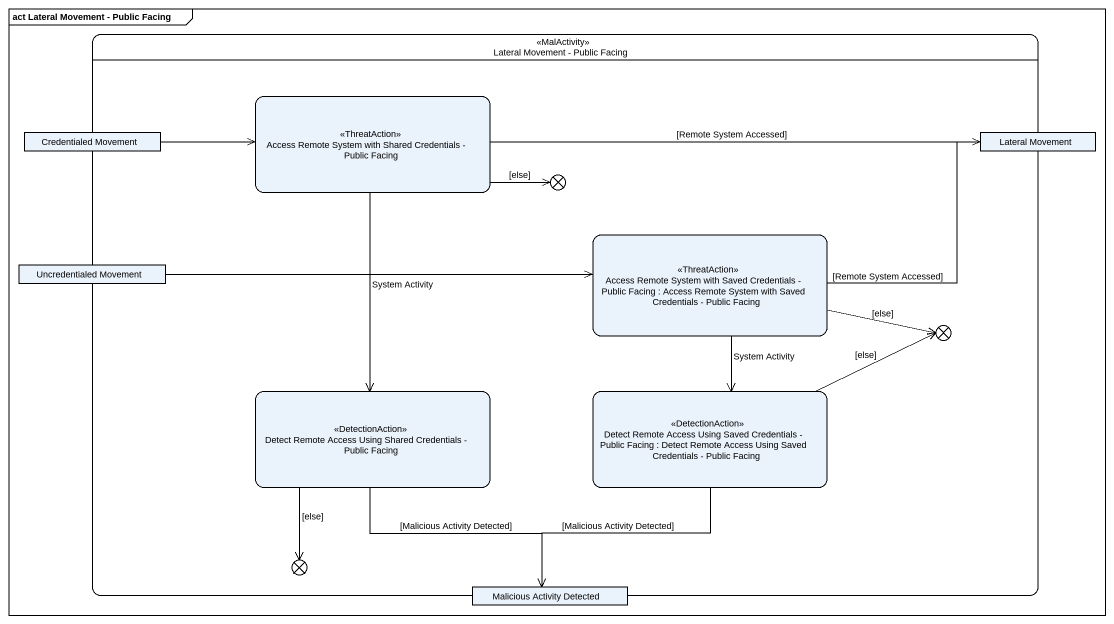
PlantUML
@startuml
mainframe act Lateral Movement - Public Facing
hide empty description
state "Lateral Movement - Public Facing" as Lateral_Movement_Public <<MalActivity>> {
  state "Access Remote System with Shared Credentials - Public Facing" as Access_Remote_System_with <<ThreatAction>>
  state "Credentialed Movement" as Credentialed_Movement <<object>>
  state "Lateral Movement" as Lateral_Movement <<object>>
  state flowfinal1 <<end>>
  state "Access Remote System with Saved Credentials - Public Facing : Access Remote System with Saved Credentials - Public Facing" as Access_Remote_System_with_2 <<ThreatAction>>
  state "Uncredentialed Movement" as Uncredentialed_Movement <<object>>
  state flowfinal2 <<end>>
  state "Detect Remote Access Using Shared Credentials - Public Facing" as Detect_Remote_Access_Using <<DetectionAction>>
  state "Detect Remote Access Using Saved Credentials - Public Facing : Detect Remote Access Using Saved Credentials - Public Facing" as Detect_Remote_Access_Using_2 <<DetectionAction>>
  state flowfinal3 <<end>>
  state "Malicious Activity Detected" as Malicious_Activity_Detected <<object>>
}
Access_Remote_System_with -right-> Lateral_Movement : [Remote System Accessed]
Access_Remote_System_with -right-> flowfinal1 : [else]
Access_Remote_System_with --> Detect_Remote_Access_Using : System Activity
Credentialed_Movement -right-> Access_Remote_System_with
Access_Remote_System_with_2 -right-> Lateral_Movement : [Remote System Accessed]
Access_Remote_System_with_2 -right-> flowfinal2 : [else]
Access_Remote_System_with_2 --> Detect_Remote_Access_Using_2 : System Activity
Uncredentialed_Movement -right-> Access_Remote_System_with_2
Detect_Remote_Access_Using --> flowfinal3 : [else]
Detect_Remote_Access_Using --> Malicious_Activity_Detected : [Malicious Activity Detected]
Detect_Remote_Access_Using_2 -right-> flowfinal2 : [else]
Detect_Remote_Access_Using_2 --> Malicious_Activity_Detected : [Malicious Activity Detected]
@enduml
